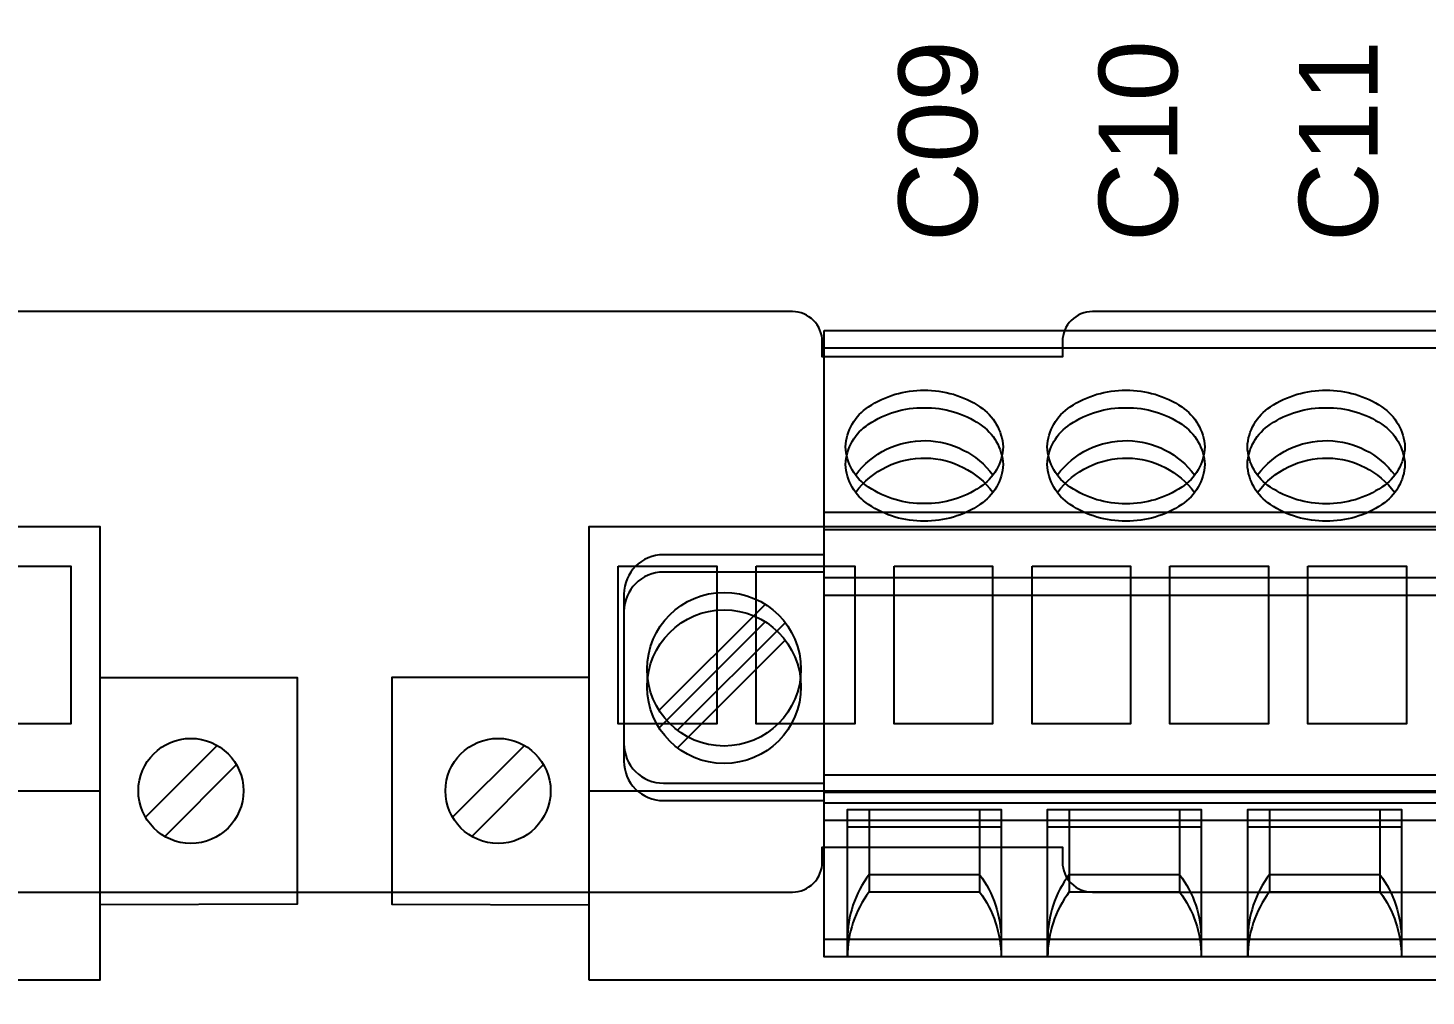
# Model space of a CAD drawing. Extents: x 0.3 to 23.7, y 0.2 to 17.5.
# Drawn here: x 19.987 to 21.384, y 4.358 to 5.326 of the extents above; entities that cross this region are included whole.
import ezdxf

# ---------------------------------------------------------------- set-up
doc = ezdxf.new("R2010")
doc.units = 0
doc.header["$MEASUREMENT"] = 0
for name, color, linetype in [('2_01__0-__EMPTY', 7, 'CONTINUOUS'), ('2_03__1-___4__DI_-__4__DO_', 7, 'CONTINUOUS'), ('2_04__B-___4__DI_-__4__DO_', 7, 'CONTINUOUS'), ('2_05__C-___4__DI_-__3__DO_', 7, 'CONTINUOUS'), ('2_06__2X___8__DO__STANDARD', 7, 'CONTINUOUS'), ('2_07__2A___8__DO__STANDARD', 7, 'CONTINUOUS'), ('2_08__2B___8__DO__STANDARD', 7, 'CONTINUOUS'), ('2_09__2C___8__DO__STANDARD', 7, 'CONTINUOUS'), ('2_10__3-___8__DI', 7, 'CONTINUOUS'), ('2_11__5-___8__AI', 7, 'CONTINUOUS'), ('2_12__6-___4__AI_-__4__AO_', 7, 'CONTINUOUS'), ('2_13__D-___14__DI', 7, 'CONTINUOUS'), ('3_01__0-__EMPTY', 7, 'CONTINUOUS'), ('3_02__91___10__RTD_-_TC', 7, 'CONTINUOUS'), ('3_03__9X___10__RTD', 7, 'CONTINUOUS'), ('3_04__C-___4__DI_-__3__DO_', 7, 'CONTINUOUS'), ('3_05__2X___8__DO__STANDARD', 7, 'CONTINUOUS'), ('3_06__2A___8__DO__STANDARD', 7, 'CONTINUOUS'), ('3_07__2B___8__DO__STANDARD', 7, 'CONTINUOUS'), ('3_08__2C___8__DO__STANDARD', 7, 'CONTINUOUS'), ('3_09__3-___8__DI', 7, 'CONTINUOUS'), ('3_10__5-___8__AI', 7, 'CONTINUOUS'), ('3_11__6-___4__AI_-__4__AO_', 7, 'CONTINUOUS'), ('3_12__D-___14__DI', 7, 'CONTINUOUS'), ('7_00_____DWG', 7, 'CONTINUOUS')]:
    doc.layers.add(name, color=color, linetype=linetype)
doc.styles.add('ARIAL', font='arial.ttf')

msp = doc.modelspace()

# ---------------------------------------------------------------- linework, layer by layer
at = {"layer": '3_01__0-__EMPTY'}
for points in [[(22.0155, 5.042), (21.0502, 5.042, 0.414214), (21.0203, 5.0121), (21.0203, 4.997), (20.7803, 4.997), (20.7803, 5.0121, 0.414214), (20.7505, 5.042), (19.8552, 5.042, 0.414214)], [(19.8552, 4.462), (20.7505, 4.462, 0.414214), (20.7803, 4.4919), (20.7803, 4.507), (21.0203, 4.507), (21.0203, 4.4919, 0.414214), (21.0502, 4.462), (22.0155, 4.462, 0.414214)]]:
    msp.add_lwpolyline(points, format="xyb", dxfattribs=at)
at = {"layer": '3_02__91___10__RTD_-_TC'}
for points in [[(17.9724, 4.3741), (20.059, 4.3741), (20.059, 4.8269), (17.9724, 4.8269)], [(20.547, 4.3741), (22.6336, 4.3741), (22.6336, 4.8269), (20.547, 4.8269)], [(19.931, 4.7875), (20.0294, 4.7875), (20.0294, 4.63), (19.931, 4.63)], [(20.5765, 4.7875), (20.6749, 4.7875), (20.6749, 4.63), (20.5765, 4.63)], [(20.7143, 4.7875), (20.8127, 4.7875), (20.8127, 4.63), (20.7143, 4.63)], [(20.8521, 4.7875), (20.9505, 4.7875), (20.9505, 4.63), (20.8521, 4.63)], [(20.9899, 4.7875), (21.0883, 4.7875), (21.0883, 4.63), (20.9899, 4.63)], [(21.1277, 4.7875), (21.2261, 4.7875), (21.2261, 4.63), (21.1277, 4.63)], [(21.2655, 4.7875), (21.3639, 4.7875), (21.3639, 4.63), (21.2655, 4.63)]]:
    msp.add_lwpolyline(points, close=True, dxfattribs=at)
for points in [[(20.059, 4.6763), (20.2558, 4.6763), (20.2558, 4.4499), (20.059, 4.4493)], [(20.547, 4.6763), (20.3501, 4.6763), (20.3501, 4.4499), (20.547, 4.4493)], [(20.1758, 4.6085), (20.1041, 4.5368)], [(20.4827, 4.6085), (20.411, 4.5368)], [(20.4827, 4.6085), (20.411, 4.5368)], [(20.1233, 4.5176), (20.195, 4.5893)], [(20.4302, 4.5176), (20.5019, 4.5893)], [(17.9724, 4.5631), (20.059, 4.5631)], [(20.547, 4.5631), (22.6336, 4.5631)]]:
    msp.add_lwpolyline(points, dxfattribs=at)
for centre in [(20.1495, 4.5631), (20.4564, 4.5631)]:
    msp.add_circle(centre, 0.0525, dxfattribs=at)
at = {"layer": '3_03__9X___10__RTD'}
for points in [[(17.9724, 4.3741), (20.059, 4.3741), (20.059, 4.8269), (17.9724, 4.8269)], [(20.547, 4.3741), (22.6336, 4.3741), (22.6336, 4.8269), (20.547, 4.8269)], [(19.931, 4.7875), (20.0294, 4.7875), (20.0294, 4.63), (19.931, 4.63)], [(20.5765, 4.7875), (20.6749, 4.7875), (20.6749, 4.63), (20.5765, 4.63)], [(20.7143, 4.7875), (20.8127, 4.7875), (20.8127, 4.63), (20.7143, 4.63)], [(20.8521, 4.7875), (20.9505, 4.7875), (20.9505, 4.63), (20.8521, 4.63)], [(20.9899, 4.7875), (21.0883, 4.7875), (21.0883, 4.63), (20.9899, 4.63)], [(21.1277, 4.7875), (21.2261, 4.7875), (21.2261, 4.63), (21.1277, 4.63)], [(21.2655, 4.7875), (21.3639, 4.7875), (21.3639, 4.63), (21.2655, 4.63)]]:
    msp.add_lwpolyline(points, close=True, dxfattribs=at)
for points in [[(20.059, 4.6763), (20.2558, 4.6763), (20.2558, 4.4499), (20.059, 4.4493)], [(20.547, 4.6763), (20.3501, 4.6763), (20.3501, 4.4499), (20.547, 4.4493)], [(20.1758, 4.6085), (20.1041, 4.5368)], [(20.4827, 4.6085), (20.411, 4.5368)], [(20.4827, 4.6085), (20.411, 4.5368)], [(20.1233, 4.5176), (20.195, 4.5893)], [(20.4302, 4.5176), (20.5019, 4.5893)], [(17.9724, 4.5631), (20.059, 4.5631)], [(20.547, 4.5631), (22.6336, 4.5631)]]:
    msp.add_lwpolyline(points, dxfattribs=at)
for centre in [(20.1495, 4.5631), (20.4564, 4.5631)]:
    msp.add_circle(centre, 0.0525, dxfattribs=at)
at = {"layer": '3_04__C-___4__DI_-__3__DO_'}
msp.add_lwpolyline([(20.7822, 5.0233), (22.3822, 5.0233), (22.3822, 4.4145), (20.7822, 4.4145)], close=True, dxfattribs=at)
for points in [[(20.8035, 4.9068, -0.244062), (20.8266, 4.9468, -0.154167), (20.8822, 4.9634, -0.154167), (20.9379, 4.9468, -0.236767), (20.961, 4.9068, -0.24406), (20.9379, 4.8667, -0.154167), (20.8822, 4.8502, -0.154167), (20.8266, 4.8667, -0.244061)], [(21.0051, 4.9068, -0.244062), (21.0281, 4.9468, -0.154167), (21.0838, 4.9634, -0.154167), (21.1395, 4.9468, -0.236767), (21.1625, 4.9068, -0.24406), (21.1395, 4.8667, -0.154167), (21.0838, 4.8501, -0.154167), (21.0281, 4.8667, -0.244061)], [(21.2051, 4.9068, -0.244062), (21.2281, 4.9468, -0.154167), (21.2838, 4.9634, -0.154167), (21.3395, 4.9468, -0.236767), (21.3625, 4.9068, -0.24406), (21.3395, 4.8667, -0.154167), (21.2838, 4.8501, -0.154167), (21.2281, 4.8667, -0.244061)]]:
    msp.add_lwpolyline(points, format="xyb", close=True, dxfattribs=at)
for points in [[(20.8136, 4.8788, -0.001746), (20.8137, 4.8789, -0.240907), (20.8838, 4.9131, -0.231198), (20.9508, 4.8789, -0.005828), (20.951, 4.879)], [(21.0152, 4.8787, -0.001746), (21.0153, 4.8789, -0.240907), (21.0854, 4.9131, -0.231198), (21.1523, 4.8789, -0.005828), (21.1526, 4.8789)], [(21.2152, 4.8787, -0.001746), (21.2153, 4.8789, -0.240907), (21.2854, 4.9131, -0.231198), (21.3523, 4.8789, -0.005828), (21.3526, 4.8789)], [(20.7822, 4.7991), (20.6216, 4.7991, 0.414169), (20.5822, 4.7597), (20.5822, 4.6102, 0.414258), (20.6216, 4.5708), (20.7822, 4.5708)], [(20.8271, 4.5446), (20.8271, 4.4795, 0.162853), (20.8055, 4.4145, 1.944453)], [(20.9374, 4.5446), (20.9374, 4.4795, -0.162853), (20.959, 4.4145, -1.944453)], [(21.0271, 4.5446), (21.0271, 4.4795, 0.162853), (21.0055, 4.4145, 1.944453)], [(21.1374, 4.5446), (21.1374, 4.4795, -0.162853), (21.159, 4.4145, -1.944453)], [(21.2271, 4.5446), (21.2271, 4.4795, 0.162853), (21.2055, 4.4145, 1.944453)], [(21.3374, 4.5446), (21.3374, 4.4795, -0.162853), (21.359, 4.4145, -1.944453)]]:
    msp.add_lwpolyline(points, format="xyb", dxfattribs=at)
for points in [[(20.7822, 4.8417), (22.3822, 4.8417)], [(20.7822, 4.7762), (22.3822, 4.7762)], [(20.6174, 4.6436), (20.7233, 4.7495)], [(20.6357, 4.6236), (20.7433, 4.7311)], [(20.7822, 4.5791), (22.3822, 4.5791)], [(20.7822, 4.5513), (22.3822, 4.5513)], [(20.8055, 4.4145), (20.8055, 4.5446), (20.959, 4.5446), (20.959, 4.4145)], [(21.0055, 4.4145), (21.0055, 4.5446), (21.159, 4.5446), (21.159, 4.4145)], [(21.2055, 4.4145), (21.2055, 4.5446), (21.359, 4.5446), (21.359, 4.4145)], [(20.8271, 4.4795), (20.9374, 4.4795)], [(21.0271, 4.4795), (21.1374, 4.4795)], [(21.2271, 4.4795), (21.3374, 4.4795)]]:
    msp.add_lwpolyline(points, dxfattribs=at)
msp.add_circle((20.6822, 4.6847), 0.0768, dxfattribs=at)
at = {"layer": '3_05__2X___8__DO__STANDARD'}
msp.add_lwpolyline([(20.7822, 5.0233), (22.3822, 5.0233), (22.3822, 4.4145), (20.7822, 4.4145)], close=True, dxfattribs=at)
for points in [[(20.8035, 4.9068, -0.244062), (20.8266, 4.9468, -0.154167), (20.8822, 4.9634, -0.154167), (20.9379, 4.9468, -0.236767), (20.961, 4.9068, -0.24406), (20.9379, 4.8667, -0.154167), (20.8822, 4.8502, -0.154167), (20.8266, 4.8667, -0.244061)], [(21.0051, 4.9068, -0.244062), (21.0281, 4.9468, -0.154167), (21.0838, 4.9634, -0.154167), (21.1395, 4.9468, -0.236767), (21.1625, 4.9068, -0.24406), (21.1395, 4.8667, -0.154167), (21.0838, 4.8501, -0.154167), (21.0281, 4.8667, -0.244061)], [(21.2051, 4.9068, -0.244062), (21.2281, 4.9468, -0.154167), (21.2838, 4.9634, -0.154167), (21.3395, 4.9468, -0.236767), (21.3625, 4.9068, -0.24406), (21.3395, 4.8667, -0.154167), (21.2838, 4.8501, -0.154167), (21.2281, 4.8667, -0.244061)]]:
    msp.add_lwpolyline(points, format="xyb", close=True, dxfattribs=at)
for points in [[(20.8136, 4.8788, -0.001746), (20.8137, 4.8789, -0.240907), (20.8838, 4.9131, -0.231198), (20.9508, 4.8789, -0.005828), (20.951, 4.879)], [(21.0152, 4.8787, -0.001746), (21.0153, 4.8789, -0.240907), (21.0854, 4.9131, -0.231198), (21.1523, 4.8789, -0.005828), (21.1526, 4.8789)], [(21.2152, 4.8787, -0.001746), (21.2153, 4.8789, -0.240907), (21.2854, 4.9131, -0.231198), (21.3523, 4.8789, -0.005828), (21.3526, 4.8789)], [(20.7822, 4.7991), (20.6216, 4.7991, 0.414169), (20.5822, 4.7597), (20.5822, 4.6102, 0.414258), (20.6216, 4.5708), (20.7822, 4.5708)], [(20.8271, 4.5446), (20.8271, 4.4795, 0.162853), (20.8055, 4.4145, 1.944453)], [(20.9374, 4.5446), (20.9374, 4.4795, -0.162853), (20.959, 4.4145, -1.944453)], [(21.0271, 4.5446), (21.0271, 4.4795, 0.162853), (21.0055, 4.4145, 1.944453)], [(21.1374, 4.5446), (21.1374, 4.4795, -0.162853), (21.159, 4.4145, -1.944453)], [(21.2271, 4.5446), (21.2271, 4.4795, 0.162853), (21.2055, 4.4145, 1.944453)], [(21.3374, 4.5446), (21.3374, 4.4795, -0.162853), (21.359, 4.4145, -1.944453)]]:
    msp.add_lwpolyline(points, format="xyb", dxfattribs=at)
for points in [[(20.7822, 4.8417), (22.3822, 4.8417)], [(20.7822, 4.7762), (22.3822, 4.7762)], [(20.6174, 4.6436), (20.7233, 4.7495)], [(20.6357, 4.6236), (20.7433, 4.7311)], [(20.7822, 4.5791), (22.3822, 4.5791)], [(20.7822, 4.5513), (22.3822, 4.5513)], [(20.8055, 4.4145), (20.8055, 4.5446), (20.959, 4.5446), (20.959, 4.4145)], [(21.0055, 4.4145), (21.0055, 4.5446), (21.159, 4.5446), (21.159, 4.4145)], [(21.2055, 4.4145), (21.2055, 4.5446), (21.359, 4.5446), (21.359, 4.4145)], [(20.8271, 4.4795), (20.9374, 4.4795)], [(21.0271, 4.4795), (21.1374, 4.4795)], [(21.2271, 4.4795), (21.3374, 4.4795)]]:
    msp.add_lwpolyline(points, dxfattribs=at)
msp.add_circle((20.6822, 4.6847), 0.0768, dxfattribs=at)
at = {"layer": '3_06__2A___8__DO__STANDARD'}
msp.add_lwpolyline([(20.7822, 5.0233), (22.3822, 5.0233), (22.3822, 4.4145), (20.7822, 4.4145)], close=True, dxfattribs=at)
for points in [[(20.8035, 4.9068, -0.244062), (20.8266, 4.9468, -0.154167), (20.8822, 4.9634, -0.154167), (20.9379, 4.9468, -0.236767), (20.961, 4.9068, -0.24406), (20.9379, 4.8667, -0.154167), (20.8822, 4.8502, -0.154167), (20.8266, 4.8667, -0.244061)], [(21.0051, 4.9068, -0.244062), (21.0281, 4.9468, -0.154167), (21.0838, 4.9634, -0.154167), (21.1395, 4.9468, -0.236767), (21.1625, 4.9068, -0.24406), (21.1395, 4.8667, -0.154167), (21.0838, 4.8501, -0.154167), (21.0281, 4.8667, -0.244061)], [(21.2051, 4.9068, -0.244062), (21.2281, 4.9468, -0.154167), (21.2838, 4.9634, -0.154167), (21.3395, 4.9468, -0.236767), (21.3625, 4.9068, -0.24406), (21.3395, 4.8667, -0.154167), (21.2838, 4.8501, -0.154167), (21.2281, 4.8667, -0.244061)]]:
    msp.add_lwpolyline(points, format="xyb", close=True, dxfattribs=at)
for points in [[(20.8136, 4.8788, -0.001746), (20.8137, 4.8789, -0.240907), (20.8838, 4.9131, -0.231198), (20.9508, 4.8789, -0.005828), (20.951, 4.879)], [(21.0152, 4.8787, -0.001746), (21.0153, 4.8789, -0.240907), (21.0854, 4.9131, -0.231198), (21.1523, 4.8789, -0.005828), (21.1526, 4.8789)], [(21.2152, 4.8787, -0.001746), (21.2153, 4.8789, -0.240907), (21.2854, 4.9131, -0.231198), (21.3523, 4.8789, -0.005828), (21.3526, 4.8789)], [(20.7822, 4.7991), (20.6216, 4.7991, 0.414169), (20.5822, 4.7597), (20.5822, 4.6102, 0.414258), (20.6216, 4.5708), (20.7822, 4.5708)], [(20.8271, 4.5446), (20.8271, 4.4795, 0.162853), (20.8055, 4.4145, 1.944453)], [(20.9374, 4.5446), (20.9374, 4.4795, -0.162853), (20.959, 4.4145, -1.944453)], [(21.0271, 4.5446), (21.0271, 4.4795, 0.162853), (21.0055, 4.4145, 1.944453)], [(21.1374, 4.5446), (21.1374, 4.4795, -0.162853), (21.159, 4.4145, -1.944453)], [(21.2271, 4.5446), (21.2271, 4.4795, 0.162853), (21.2055, 4.4145, 1.944453)], [(21.3374, 4.5446), (21.3374, 4.4795, -0.162853), (21.359, 4.4145, -1.944453)]]:
    msp.add_lwpolyline(points, format="xyb", dxfattribs=at)
for points in [[(20.7822, 4.8417), (22.3822, 4.8417)], [(20.7822, 4.7762), (22.3822, 4.7762)], [(20.6174, 4.6436), (20.7233, 4.7495)], [(20.6357, 4.6236), (20.7433, 4.7311)], [(20.7822, 4.5791), (22.3822, 4.5791)], [(20.7822, 4.5513), (22.3822, 4.5513)], [(20.8055, 4.4145), (20.8055, 4.5446), (20.959, 4.5446), (20.959, 4.4145)], [(21.0055, 4.4145), (21.0055, 4.5446), (21.159, 4.5446), (21.159, 4.4145)], [(21.2055, 4.4145), (21.2055, 4.5446), (21.359, 4.5446), (21.359, 4.4145)], [(20.8271, 4.4795), (20.9374, 4.4795)], [(21.0271, 4.4795), (21.1374, 4.4795)], [(21.2271, 4.4795), (21.3374, 4.4795)]]:
    msp.add_lwpolyline(points, dxfattribs=at)
msp.add_circle((20.6822, 4.6847), 0.0768, dxfattribs=at)
at = {"layer": '3_07__2B___8__DO__STANDARD'}
msp.add_lwpolyline([(20.7822, 5.0233), (22.3822, 5.0233), (22.3822, 4.4145), (20.7822, 4.4145)], close=True, dxfattribs=at)
for points in [[(20.8035, 4.9068, -0.244062), (20.8266, 4.9468, -0.154167), (20.8822, 4.9634, -0.154167), (20.9379, 4.9468, -0.236767), (20.961, 4.9068, -0.24406), (20.9379, 4.8667, -0.154167), (20.8822, 4.8502, -0.154167), (20.8266, 4.8667, -0.244061)], [(21.0051, 4.9068, -0.244062), (21.0281, 4.9468, -0.154167), (21.0838, 4.9634, -0.154167), (21.1395, 4.9468, -0.236767), (21.1625, 4.9068, -0.24406), (21.1395, 4.8667, -0.154167), (21.0838, 4.8501, -0.154167), (21.0281, 4.8667, -0.244061)], [(21.2051, 4.9068, -0.244062), (21.2281, 4.9468, -0.154167), (21.2838, 4.9634, -0.154167), (21.3395, 4.9468, -0.236767), (21.3625, 4.9068, -0.24406), (21.3395, 4.8667, -0.154167), (21.2838, 4.8501, -0.154167), (21.2281, 4.8667, -0.244061)]]:
    msp.add_lwpolyline(points, format="xyb", close=True, dxfattribs=at)
for points in [[(20.8136, 4.8788, -0.001746), (20.8137, 4.8789, -0.240907), (20.8838, 4.9131, -0.231198), (20.9508, 4.8789, -0.005828), (20.951, 4.879)], [(21.0152, 4.8787, -0.001746), (21.0153, 4.8789, -0.240907), (21.0854, 4.9131, -0.231198), (21.1523, 4.8789, -0.005828), (21.1526, 4.8789)], [(21.2152, 4.8787, -0.001746), (21.2153, 4.8789, -0.240907), (21.2854, 4.9131, -0.231198), (21.3523, 4.8789, -0.005828), (21.3526, 4.8789)], [(20.7822, 4.7991), (20.6216, 4.7991, 0.414169), (20.5822, 4.7597), (20.5822, 4.6102, 0.414258), (20.6216, 4.5708), (20.7822, 4.5708)], [(20.8271, 4.5446), (20.8271, 4.4795, 0.162853), (20.8055, 4.4145, 1.944453)], [(20.9374, 4.5446), (20.9374, 4.4795, -0.162853), (20.959, 4.4145, -1.944453)], [(21.0271, 4.5446), (21.0271, 4.4795, 0.162853), (21.0055, 4.4145, 1.944453)], [(21.1374, 4.5446), (21.1374, 4.4795, -0.162853), (21.159, 4.4145, -1.944453)], [(21.2271, 4.5446), (21.2271, 4.4795, 0.162853), (21.2055, 4.4145, 1.944453)], [(21.3374, 4.5446), (21.3374, 4.4795, -0.162853), (21.359, 4.4145, -1.944453)]]:
    msp.add_lwpolyline(points, format="xyb", dxfattribs=at)
for points in [[(20.7822, 4.8417), (22.3822, 4.8417)], [(20.7822, 4.7762), (22.3822, 4.7762)], [(20.6174, 4.6436), (20.7233, 4.7495)], [(20.6357, 4.6236), (20.7433, 4.7311)], [(20.7822, 4.5791), (22.3822, 4.5791)], [(20.7822, 4.5513), (22.3822, 4.5513)], [(20.8055, 4.4145), (20.8055, 4.5446), (20.959, 4.5446), (20.959, 4.4145)], [(21.0055, 4.4145), (21.0055, 4.5446), (21.159, 4.5446), (21.159, 4.4145)], [(21.2055, 4.4145), (21.2055, 4.5446), (21.359, 4.5446), (21.359, 4.4145)], [(20.8271, 4.4795), (20.9374, 4.4795)], [(21.0271, 4.4795), (21.1374, 4.4795)], [(21.2271, 4.4795), (21.3374, 4.4795)]]:
    msp.add_lwpolyline(points, dxfattribs=at)
msp.add_circle((20.6822, 4.6847), 0.0768, dxfattribs=at)
at = {"layer": '3_08__2C___8__DO__STANDARD'}
msp.add_lwpolyline([(20.7822, 5.0233), (22.3822, 5.0233), (22.3822, 4.4145), (20.7822, 4.4145)], close=True, dxfattribs=at)
for points in [[(20.8035, 4.9068, -0.244062), (20.8266, 4.9468, -0.154167), (20.8822, 4.9634, -0.154167), (20.9379, 4.9468, -0.236767), (20.961, 4.9068, -0.24406), (20.9379, 4.8667, -0.154167), (20.8822, 4.8502, -0.154167), (20.8266, 4.8667, -0.244061)], [(21.0051, 4.9068, -0.244062), (21.0281, 4.9468, -0.154167), (21.0838, 4.9634, -0.154167), (21.1395, 4.9468, -0.236767), (21.1625, 4.9068, -0.24406), (21.1395, 4.8667, -0.154167), (21.0838, 4.8501, -0.154167), (21.0281, 4.8667, -0.244061)], [(21.2051, 4.9068, -0.244062), (21.2281, 4.9468, -0.154167), (21.2838, 4.9634, -0.154167), (21.3395, 4.9468, -0.236767), (21.3625, 4.9068, -0.24406), (21.3395, 4.8667, -0.154167), (21.2838, 4.8501, -0.154167), (21.2281, 4.8667, -0.244061)]]:
    msp.add_lwpolyline(points, format="xyb", close=True, dxfattribs=at)
for points in [[(20.8136, 4.8788, -0.001746), (20.8137, 4.8789, -0.240907), (20.8838, 4.9131, -0.231198), (20.9508, 4.8789, -0.005828), (20.951, 4.879)], [(21.0152, 4.8787, -0.001746), (21.0153, 4.8789, -0.240907), (21.0854, 4.9131, -0.231198), (21.1523, 4.8789, -0.005828), (21.1526, 4.8789)], [(21.2152, 4.8787, -0.001746), (21.2153, 4.8789, -0.240907), (21.2854, 4.9131, -0.231198), (21.3523, 4.8789, -0.005828), (21.3526, 4.8789)], [(20.7822, 4.7991), (20.6216, 4.7991, 0.414169), (20.5822, 4.7597), (20.5822, 4.6102, 0.414258), (20.6216, 4.5708), (20.7822, 4.5708)], [(20.8271, 4.5446), (20.8271, 4.4795, 0.162853), (20.8055, 4.4145, 1.944453)], [(20.9374, 4.5446), (20.9374, 4.4795, -0.162853), (20.959, 4.4145, -1.944453)], [(21.0271, 4.5446), (21.0271, 4.4795, 0.162853), (21.0055, 4.4145, 1.944453)], [(21.1374, 4.5446), (21.1374, 4.4795, -0.162853), (21.159, 4.4145, -1.944453)], [(21.2271, 4.5446), (21.2271, 4.4795, 0.162853), (21.2055, 4.4145, 1.944453)], [(21.3374, 4.5446), (21.3374, 4.4795, -0.162853), (21.359, 4.4145, -1.944453)]]:
    msp.add_lwpolyline(points, format="xyb", dxfattribs=at)
for points in [[(20.7822, 4.8417), (22.3822, 4.8417)], [(20.7822, 4.7762), (22.3822, 4.7762)], [(20.6174, 4.6436), (20.7233, 4.7495)], [(20.6357, 4.6236), (20.7433, 4.7311)], [(20.7822, 4.5791), (22.3822, 4.5791)], [(20.7822, 4.5513), (22.3822, 4.5513)], [(20.8055, 4.4145), (20.8055, 4.5446), (20.959, 4.5446), (20.959, 4.4145)], [(21.0055, 4.4145), (21.0055, 4.5446), (21.159, 4.5446), (21.159, 4.4145)], [(21.2055, 4.4145), (21.2055, 4.5446), (21.359, 4.5446), (21.359, 4.4145)], [(20.8271, 4.4795), (20.9374, 4.4795)], [(21.0271, 4.4795), (21.1374, 4.4795)], [(21.2271, 4.4795), (21.3374, 4.4795)]]:
    msp.add_lwpolyline(points, dxfattribs=at)
msp.add_circle((20.6822, 4.6847), 0.0768, dxfattribs=at)
at = {"layer": '3_09__3-___8__DI'}
msp.add_lwpolyline([(20.7822, 5.0233), (22.3822, 5.0233), (22.3822, 4.4145), (20.7822, 4.4145)], close=True, dxfattribs=at)
for points in [[(20.8035, 4.9068, -0.244062), (20.8266, 4.9468, -0.154167), (20.8822, 4.9634, -0.154167), (20.9379, 4.9468, -0.236767), (20.961, 4.9068, -0.24406), (20.9379, 4.8667, -0.154167), (20.8822, 4.8502, -0.154167), (20.8266, 4.8667, -0.244061)], [(21.0051, 4.9068, -0.244062), (21.0281, 4.9468, -0.154167), (21.0838, 4.9634, -0.154167), (21.1395, 4.9468, -0.236767), (21.1625, 4.9068, -0.24406), (21.1395, 4.8667, -0.154167), (21.0838, 4.8501, -0.154167), (21.0281, 4.8667, -0.244061)], [(21.2051, 4.9068, -0.244062), (21.2281, 4.9468, -0.154167), (21.2838, 4.9634, -0.154167), (21.3395, 4.9468, -0.236767), (21.3625, 4.9068, -0.24406), (21.3395, 4.8667, -0.154167), (21.2838, 4.8501, -0.154167), (21.2281, 4.8667, -0.244061)]]:
    msp.add_lwpolyline(points, format="xyb", close=True, dxfattribs=at)
for points in [[(20.8136, 4.8788, -0.001746), (20.8137, 4.8789, -0.240907), (20.8838, 4.9131, -0.231198), (20.9508, 4.8789, -0.005828), (20.951, 4.879)], [(21.0152, 4.8787, -0.001746), (21.0153, 4.8789, -0.240907), (21.0854, 4.9131, -0.231198), (21.1523, 4.8789, -0.005828), (21.1526, 4.8789)], [(21.2152, 4.8787, -0.001746), (21.2153, 4.8789, -0.240907), (21.2854, 4.9131, -0.231198), (21.3523, 4.8789, -0.005828), (21.3526, 4.8789)], [(20.7822, 4.7991), (20.6216, 4.7991, 0.414169), (20.5822, 4.7597), (20.5822, 4.6102, 0.414258), (20.6216, 4.5708), (20.7822, 4.5708)], [(20.8271, 4.5446), (20.8271, 4.4795, 0.162853), (20.8055, 4.4145, 1.944453)], [(20.9374, 4.5446), (20.9374, 4.4795, -0.162853), (20.959, 4.4145, -1.944453)], [(21.0271, 4.5446), (21.0271, 4.4795, 0.162853), (21.0055, 4.4145, 1.944453)], [(21.1374, 4.5446), (21.1374, 4.4795, -0.162853), (21.159, 4.4145, -1.944453)], [(21.2271, 4.5446), (21.2271, 4.4795, 0.162853), (21.2055, 4.4145, 1.944453)], [(21.3374, 4.5446), (21.3374, 4.4795, -0.162853), (21.359, 4.4145, -1.944453)]]:
    msp.add_lwpolyline(points, format="xyb", dxfattribs=at)
for points in [[(20.7822, 4.8417), (22.3822, 4.8417)], [(20.7822, 4.7762), (22.3822, 4.7762)], [(20.6174, 4.6436), (20.7233, 4.7495)], [(20.6357, 4.6236), (20.7433, 4.7311)], [(20.7822, 4.5791), (22.3822, 4.5791)], [(20.7822, 4.5513), (22.3822, 4.5513)], [(20.8055, 4.4145), (20.8055, 4.5446), (20.959, 4.5446), (20.959, 4.4145)], [(21.0055, 4.4145), (21.0055, 4.5446), (21.159, 4.5446), (21.159, 4.4145)], [(21.2055, 4.4145), (21.2055, 4.5446), (21.359, 4.5446), (21.359, 4.4145)], [(20.8271, 4.4795), (20.9374, 4.4795)], [(21.0271, 4.4795), (21.1374, 4.4795)], [(21.2271, 4.4795), (21.3374, 4.4795)]]:
    msp.add_lwpolyline(points, dxfattribs=at)
msp.add_circle((20.6822, 4.6847), 0.0768, dxfattribs=at)
at = {"layer": '3_10__5-___8__AI'}
msp.add_lwpolyline([(20.7822, 5.0058), (22.3822, 5.0058), (22.3822, 4.3971), (20.7822, 4.3971)], close=True, dxfattribs=at)
for points in [[(20.8035, 4.8894, -0.244062), (20.8266, 4.9294, -0.154167), (20.8822, 4.946, -0.154167), (20.9379, 4.9294, -0.236767), (20.961, 4.8894, -0.24406), (20.9379, 4.8493, -0.154167), (20.8822, 4.8327, -0.154167), (20.8266, 4.8493, -0.244061)], [(21.0051, 4.8894, -0.244062), (21.0281, 4.9294, -0.154167), (21.0838, 4.946, -0.154167), (21.1395, 4.9294, -0.236767), (21.1625, 4.8894, -0.24406), (21.1395, 4.8493, -0.154167), (21.0838, 4.8327, -0.154167), (21.0281, 4.8493, -0.244061)], [(21.2051, 4.8894, -0.244062), (21.2281, 4.9294, -0.154167), (21.2838, 4.946, -0.154167), (21.3395, 4.9294, -0.236767), (21.3625, 4.8894, -0.24406), (21.3395, 4.8493, -0.154167), (21.2838, 4.8327, -0.154167), (21.2281, 4.8493, -0.244061)]]:
    msp.add_lwpolyline(points, format="xyb", close=True, dxfattribs=at)
for points in [[(20.8136, 4.8613, -0.001746), (20.8137, 4.8615, -0.240907), (20.8838, 4.8957, -0.231198), (20.9508, 4.8615, -0.005828), (20.951, 4.8615)], [(21.0152, 4.8613, -0.001746), (21.0153, 4.8614, -0.240907), (21.0854, 4.8957, -0.231198), (21.1523, 4.8614, -0.005828), (21.1526, 4.8615)], [(21.2152, 4.8613, -0.001746), (21.2153, 4.8614, -0.240907), (21.2854, 4.8957, -0.231198), (21.3523, 4.8614, -0.005828), (21.3526, 4.8615)], [(20.7822, 4.7817), (20.6216, 4.7817, 0.414169), (20.5822, 4.7423), (20.5822, 4.5927, 0.414258), (20.6216, 4.5534), (20.7822, 4.5534)], [(20.8271, 4.5272), (20.8271, 4.4621, 0.162853), (20.8055, 4.3971, 1.944453)], [(20.9374, 4.5272), (20.9374, 4.4621, -0.162853), (20.959, 4.3971, -1.944453)], [(21.0271, 4.5272), (21.0271, 4.4621, 0.162853), (21.0055, 4.3971, 1.944453)], [(21.1374, 4.5272), (21.1374, 4.4621, -0.162853), (21.159, 4.3971, -1.944453)], [(21.2271, 4.5272), (21.2271, 4.4621, 0.162853), (21.2055, 4.3971, 1.944453)], [(21.3374, 4.5272), (21.3374, 4.4621, -0.162853), (21.359, 4.3971, -1.944453)]]:
    msp.add_lwpolyline(points, format="xyb", dxfattribs=at)
for points in [[(20.7822, 4.8242), (22.3822, 4.8242)], [(20.7822, 4.7588), (22.3822, 4.7588)], [(20.6174, 4.6262), (20.7233, 4.7321)], [(20.6357, 4.6061), (20.7433, 4.7137)], [(20.7822, 4.5617), (22.3822, 4.5617)], [(20.7822, 4.5339), (22.3822, 4.5339)], [(20.8055, 4.3971), (20.8055, 4.5272), (20.959, 4.5272), (20.959, 4.3971)], [(21.0055, 4.3971), (21.0055, 4.5272), (21.159, 4.5272), (21.159, 4.3971)], [(21.2055, 4.3971), (21.2055, 4.5272), (21.359, 4.5272), (21.359, 4.3971)], [(20.8271, 4.4621), (20.9374, 4.4621)], [(21.0271, 4.4621), (21.1374, 4.4621)], [(21.2271, 4.4621), (21.3374, 4.4621)]]:
    msp.add_lwpolyline(points, dxfattribs=at)
msp.add_circle((20.6822, 4.6672), 0.0768, dxfattribs=at)
at = {"layer": '3_11__6-___4__AI_-__4__AO_'}
msp.add_lwpolyline([(20.7822, 5.0058), (22.3822, 5.0058), (22.3822, 4.3971), (20.7822, 4.3971)], close=True, dxfattribs=at)
for points in [[(20.8035, 4.8894, -0.244062), (20.8266, 4.9294, -0.154167), (20.8822, 4.946, -0.154167), (20.9379, 4.9294, -0.236767), (20.961, 4.8894, -0.24406), (20.9379, 4.8493, -0.154167), (20.8822, 4.8327, -0.154167), (20.8266, 4.8493, -0.244061)], [(21.0051, 4.8894, -0.244062), (21.0281, 4.9294, -0.154167), (21.0838, 4.946, -0.154167), (21.1395, 4.9294, -0.236767), (21.1625, 4.8894, -0.24406), (21.1395, 4.8493, -0.154167), (21.0838, 4.8327, -0.154167), (21.0281, 4.8493, -0.244061)], [(21.2051, 4.8894, -0.244062), (21.2281, 4.9294, -0.154167), (21.2838, 4.946, -0.154167), (21.3395, 4.9294, -0.236767), (21.3625, 4.8894, -0.24406), (21.3395, 4.8493, -0.154167), (21.2838, 4.8327, -0.154167), (21.2281, 4.8493, -0.244061)]]:
    msp.add_lwpolyline(points, format="xyb", close=True, dxfattribs=at)
for points in [[(20.8136, 4.8613, -0.001746), (20.8137, 4.8615, -0.240907), (20.8838, 4.8957, -0.231198), (20.9508, 4.8615, -0.005828), (20.951, 4.8615)], [(21.0152, 4.8613, -0.001746), (21.0153, 4.8614, -0.240907), (21.0854, 4.8957, -0.231198), (21.1523, 4.8614, -0.005828), (21.1526, 4.8615)], [(21.2152, 4.8613, -0.001746), (21.2153, 4.8614, -0.240907), (21.2854, 4.8957, -0.231198), (21.3523, 4.8614, -0.005828), (21.3526, 4.8615)], [(20.7822, 4.7817), (20.6216, 4.7817, 0.414169), (20.5822, 4.7423), (20.5822, 4.5927, 0.414258), (20.6216, 4.5534), (20.7822, 4.5534)], [(20.8271, 4.5272), (20.8271, 4.4621, 0.162853), (20.8055, 4.3971, 1.944453)], [(20.9374, 4.5272), (20.9374, 4.4621, -0.162853), (20.959, 4.3971, -1.944453)], [(21.0271, 4.5272), (21.0271, 4.4621, 0.162853), (21.0055, 4.3971, 1.944453)], [(21.1374, 4.5272), (21.1374, 4.4621, -0.162853), (21.159, 4.3971, -1.944453)], [(21.2271, 4.5272), (21.2271, 4.4621, 0.162853), (21.2055, 4.3971, 1.944453)], [(21.3374, 4.5272), (21.3374, 4.4621, -0.162853), (21.359, 4.3971, -1.944453)]]:
    msp.add_lwpolyline(points, format="xyb", dxfattribs=at)
for points in [[(20.7822, 4.8242), (22.3822, 4.8242)], [(20.7822, 4.7588), (22.3822, 4.7588)], [(20.6174, 4.6262), (20.7233, 4.7321)], [(20.6357, 4.6061), (20.7433, 4.7137)], [(20.7822, 4.5617), (22.3822, 4.5617)], [(20.7822, 4.5339), (22.3822, 4.5339)], [(20.8055, 4.3971), (20.8055, 4.5272), (20.959, 4.5272), (20.959, 4.3971)], [(21.0055, 4.3971), (21.0055, 4.5272), (21.159, 4.5272), (21.159, 4.3971)], [(21.2055, 4.3971), (21.2055, 4.5272), (21.359, 4.5272), (21.359, 4.3971)], [(20.8271, 4.4621), (20.9374, 4.4621)], [(21.0271, 4.4621), (21.1374, 4.4621)], [(21.2271, 4.4621), (21.3374, 4.4621)]]:
    msp.add_lwpolyline(points, dxfattribs=at)
msp.add_circle((20.6822, 4.6672), 0.0768, dxfattribs=at)
at = {"layer": '3_12__D-___14__DI'}
msp.add_lwpolyline([(20.7822, 5.0233), (22.3822, 5.0233), (22.3822, 4.4145), (20.7822, 4.4145)], close=True, dxfattribs=at)
for points in [[(20.8035, 4.9068, -0.244062), (20.8266, 4.9468, -0.154167), (20.8822, 4.9634, -0.154167), (20.9379, 4.9468, -0.236767), (20.961, 4.9068, -0.24406), (20.9379, 4.8667, -0.154167), (20.8822, 4.8502, -0.154167), (20.8266, 4.8667, -0.244061)], [(21.0051, 4.9068, -0.244062), (21.0281, 4.9468, -0.154167), (21.0838, 4.9634, -0.154167), (21.1395, 4.9468, -0.236767), (21.1625, 4.9068, -0.24406), (21.1395, 4.8667, -0.154167), (21.0838, 4.8501, -0.154167), (21.0281, 4.8667, -0.244061)], [(21.2051, 4.9068, -0.244062), (21.2281, 4.9468, -0.154167), (21.2838, 4.9634, -0.154167), (21.3395, 4.9468, -0.236767), (21.3625, 4.9068, -0.24406), (21.3395, 4.8667, -0.154167), (21.2838, 4.8501, -0.154167), (21.2281, 4.8667, -0.244061)]]:
    msp.add_lwpolyline(points, format="xyb", close=True, dxfattribs=at)
for points in [[(20.8136, 4.8788, -0.001746), (20.8137, 4.8789, -0.240907), (20.8838, 4.9131, -0.231198), (20.9508, 4.8789, -0.005828), (20.951, 4.879)], [(21.0152, 4.8787, -0.001746), (21.0153, 4.8789, -0.240907), (21.0854, 4.9131, -0.231198), (21.1523, 4.8789, -0.005828), (21.1526, 4.8789)], [(21.2152, 4.8787, -0.001746), (21.2153, 4.8789, -0.240907), (21.2854, 4.9131, -0.231198), (21.3523, 4.8789, -0.005828), (21.3526, 4.8789)], [(20.7822, 4.7991), (20.6216, 4.7991, 0.414169), (20.5822, 4.7597), (20.5822, 4.6102, 0.414258), (20.6216, 4.5708), (20.7822, 4.5708)], [(20.8271, 4.5446), (20.8271, 4.4795, 0.162853), (20.8055, 4.4145, 1.944453)], [(20.9374, 4.5446), (20.9374, 4.4795, -0.162853), (20.959, 4.4145, -1.944453)], [(21.0271, 4.5446), (21.0271, 4.4795, 0.162853), (21.0055, 4.4145, 1.944453)], [(21.1374, 4.5446), (21.1374, 4.4795, -0.162853), (21.159, 4.4145, -1.944453)], [(21.2271, 4.5446), (21.2271, 4.4795, 0.162853), (21.2055, 4.4145, 1.944453)], [(21.3374, 4.5446), (21.3374, 4.4795, -0.162853), (21.359, 4.4145, -1.944453)]]:
    msp.add_lwpolyline(points, format="xyb", dxfattribs=at)
for points in [[(20.7822, 4.8417), (22.3822, 4.8417)], [(20.7822, 4.7762), (22.3822, 4.7762)], [(20.6174, 4.6436), (20.7233, 4.7495)], [(20.6357, 4.6236), (20.7433, 4.7311)], [(20.7822, 4.5791), (22.3822, 4.5791)], [(20.7822, 4.5513), (22.3822, 4.5513)], [(20.8055, 4.4145), (20.8055, 4.5446), (20.959, 4.5446), (20.959, 4.4145)], [(21.0055, 4.4145), (21.0055, 4.5446), (21.159, 4.5446), (21.159, 4.4145)], [(21.2055, 4.4145), (21.2055, 4.5446), (21.359, 4.5446), (21.359, 4.4145)], [(20.8271, 4.4795), (20.9374, 4.4795)], [(21.0271, 4.4795), (21.1374, 4.4795)], [(21.2271, 4.4795), (21.3374, 4.4795)]]:
    msp.add_lwpolyline(points, dxfattribs=at)
msp.add_circle((20.6822, 4.6847), 0.0768, dxfattribs=at)
at = {"layer": '7_00_____DWG'}
msp.add_lwpolyline([(17.9705, 8.8523), (22.6358, 8.8523, -0.414214), (22.7146, 8.7735), (22.7146, 8.685, 0.414214), (22.8327, 8.5669), (22.9213, 8.5669, -0.414213), (23, 8.4881), (23, 1.933, -0.414213), (22.9213, 1.8543), (22.8327, 1.8543, 0.414213), (22.7146, 1.7361), (22.7146, 1.6476, -0.414213), (22.6358, 1.5688, -0.000001), (17.9705, 1.5688, -0.414214), (17.8917, 1.6476), (17.8917, 1.7361, 0.414214), (17.7736, 1.8543), (17.685, 1.8543, -0.414214), (17.6063, 1.933), (17.6063, 8.4881, -0.414213), (17.685, 8.5669), (17.7736, 8.5669, 0.414213), (17.8917, 8.685), (17.8917, 8.7735, -0.414213)], format="xyb", close=True, dxfattribs=at)

# ---------------------------------------------------------------- texts
at = {"layer": '2_01__0-__EMPTY', "style": 'ARIAL'}
for s, p in [('C10', (21.1352, 5.1116)), ('C09', (20.9351, 5.1116)), ('C11', (21.3352, 5.1116))]:
    msp.add_text(s, height=0.07867, rotation=90, dxfattribs=at).set_placement(p)
at = {"layer": '2_03__1-___4__DI_-__4__DO_', "style": 'ARIAL'}
for s, p in [('C10', (21.1352, 5.1116)), ('C09', (20.9351, 5.1116)), ('C11', (21.3352, 5.1116))]:
    msp.add_text(s, height=0.07867, rotation=90, dxfattribs=at).set_placement(p)
at = {"layer": '2_04__B-___4__DI_-__4__DO_', "style": 'ARIAL'}
for s, p in [('C10', (21.1352, 5.1116)), ('C09', (20.9351, 5.1116)), ('C11', (21.3352, 5.1116))]:
    msp.add_text(s, height=0.07867, rotation=90, dxfattribs=at).set_placement(p)
at = {"layer": '2_05__C-___4__DI_-__3__DO_', "style": 'ARIAL'}
for s, p in [('C10', (21.1352, 5.1116)), ('C09', (20.9351, 5.1116)), ('C11', (21.3352, 5.1116))]:
    msp.add_text(s, height=0.07867, rotation=90, dxfattribs=at).set_placement(p)
at = {"layer": '2_06__2X___8__DO__STANDARD', "style": 'ARIAL'}
for s, p in [('C10', (21.1352, 5.1116)), ('C09', (20.9351, 5.1116)), ('C11', (21.3352, 5.1116))]:
    msp.add_text(s, height=0.07867, rotation=90, dxfattribs=at).set_placement(p)
at = {"layer": '2_07__2A___8__DO__STANDARD', "style": 'ARIAL'}
for s, p in [('C10', (21.1352, 5.1116)), ('C09', (20.9351, 5.1116)), ('C11', (21.3352, 5.1116))]:
    msp.add_text(s, height=0.07867, rotation=90, dxfattribs=at).set_placement(p)
at = {"layer": '2_08__2B___8__DO__STANDARD', "style": 'ARIAL'}
for s, p in [('C10', (21.1352, 5.1116)), ('C09', (20.9351, 5.1116)), ('C11', (21.3352, 5.1116))]:
    msp.add_text(s, height=0.07867, rotation=90, dxfattribs=at).set_placement(p)
at = {"layer": '2_09__2C___8__DO__STANDARD', "style": 'ARIAL'}
for s, p in [('C10', (21.1352, 5.1116)), ('C09', (20.9351, 5.1116)), ('C11', (21.3352, 5.1116))]:
    msp.add_text(s, height=0.07867, rotation=90, dxfattribs=at).set_placement(p)
at = {"layer": '2_10__3-___8__DI', "style": 'ARIAL'}
for s, p in [('C10', (21.1352, 5.1116)), ('C09', (20.9351, 5.1116)), ('C11', (21.3352, 5.1116))]:
    msp.add_text(s, height=0.07867, rotation=90, dxfattribs=at).set_placement(p)
at = {"layer": '2_11__5-___8__AI', "style": 'ARIAL'}
for s, p in [('C10', (21.1352, 5.1116)), ('C09', (20.9351, 5.1116)), ('C11', (21.3352, 5.1116))]:
    msp.add_text(s, height=0.07867, rotation=90, dxfattribs=at).set_placement(p)
at = {"layer": '2_12__6-___4__AI_-__4__AO_', "style": 'ARIAL'}
for s, p in [('C10', (21.1352, 5.1116)), ('C09', (20.9351, 5.1116)), ('C11', (21.3352, 5.1116))]:
    msp.add_text(s, height=0.07867, rotation=90, dxfattribs=at).set_placement(p)
at = {"layer": '2_13__D-___14__DI', "style": 'ARIAL'}
for s, p in [('C10', (21.1352, 5.1116)), ('C09', (20.9351, 5.1116)), ('C11', (21.3352, 5.1116))]:
    msp.add_text(s, height=0.07867, rotation=90, dxfattribs=at).set_placement(p)

doc.saveas('drawing.dxf')
